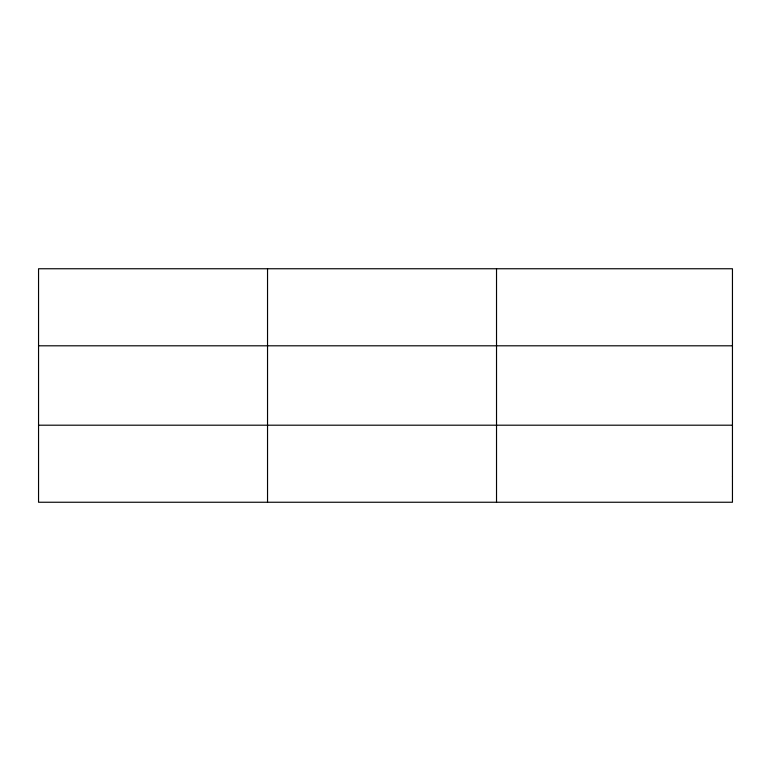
<?xml version="1.0" encoding="UTF-8"?>
<svg xmlns="http://www.w3.org/2000/svg" width="771" height="771" viewBox="0 0 771 771"><rect width="100%" height="100%" fill="white"/><g stroke="black" fill="none" stroke-linecap="round" stroke-linejoin="round"><path stroke-width="1.16" d="M267.537 502.249L267.537 268.751M496.524 502.249L496.524 268.751M38.55 345.803L732.45 345.803M38.55 425.197L732.45 425.197M732.45 476.565L732.45 502.249L38.55 502.249L38.55 268.751L732.45 268.751L732.45 476.565"/></g></svg>
